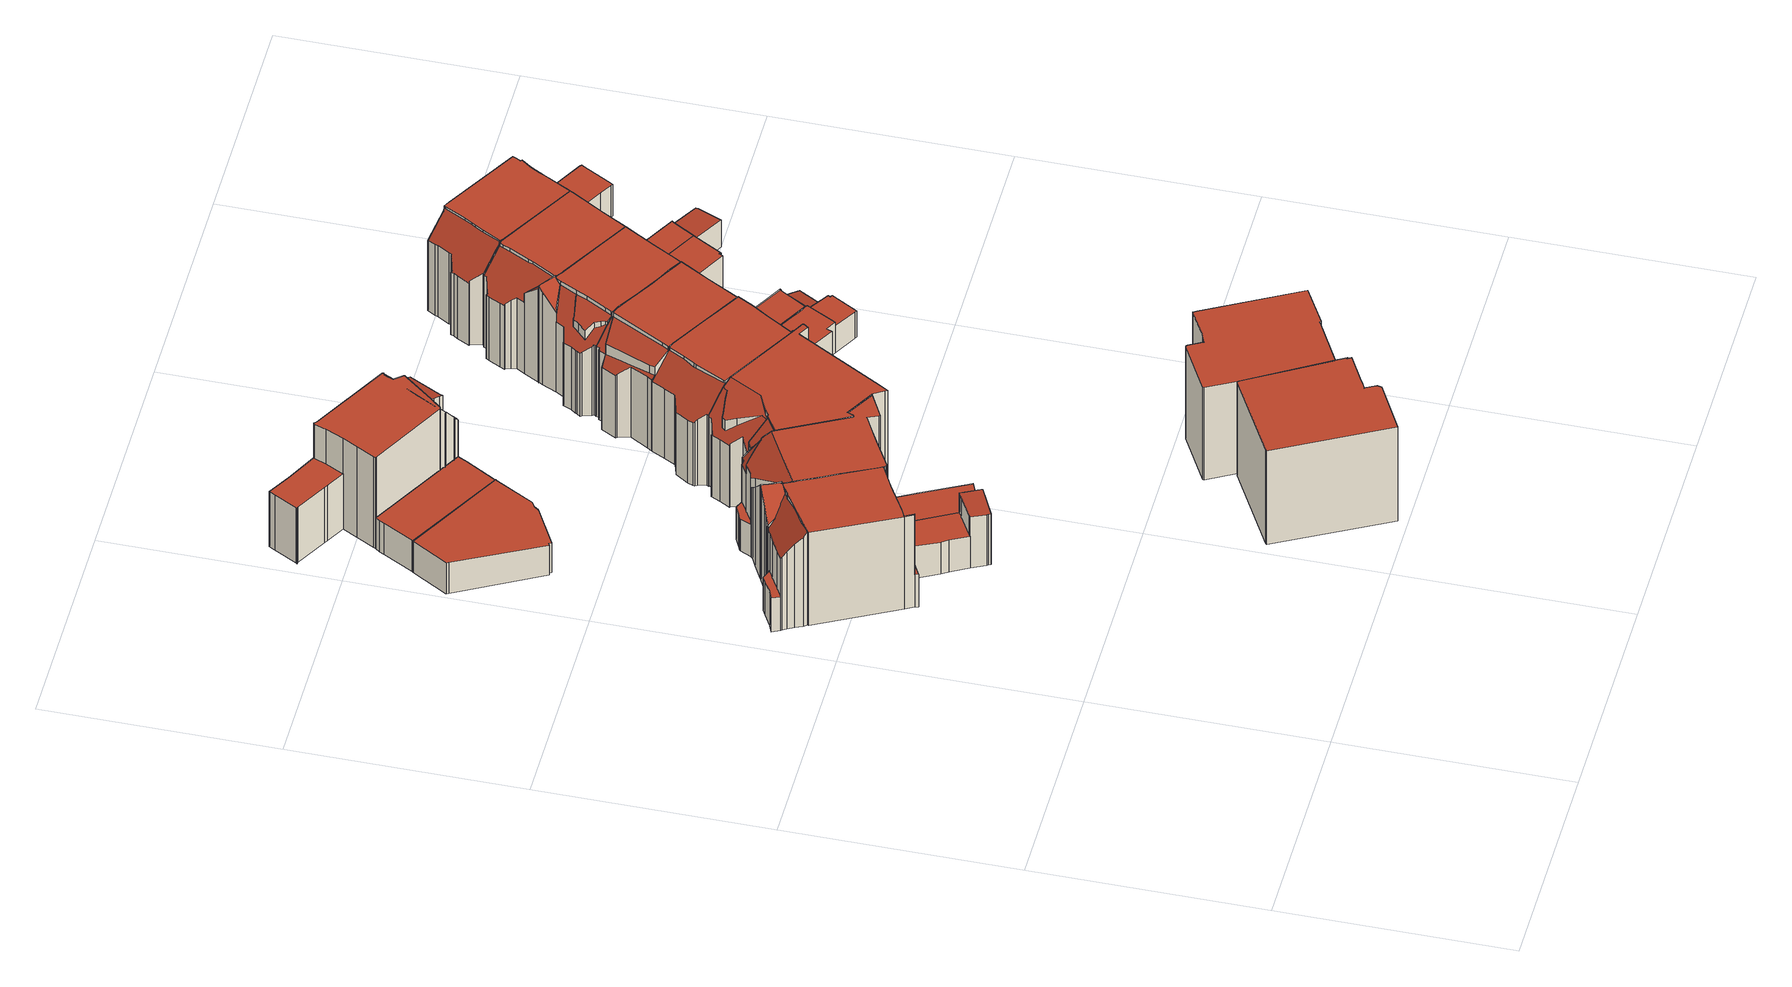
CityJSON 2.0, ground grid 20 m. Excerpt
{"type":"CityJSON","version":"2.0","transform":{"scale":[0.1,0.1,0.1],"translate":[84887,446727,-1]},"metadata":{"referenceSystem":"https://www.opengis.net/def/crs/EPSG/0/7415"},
"CityObjects":{
"building1":{"type":"Building","attributes":{"dak_type":"slanted","data_area":77.4,"data_coverage":0.861,"geconstateerd":false,"gid":18958410,"h_dak_50p":9.56,"h_dak_70p":9.59,"h_dak_max":9.91,"h_dak_min":3.01,"h_maaiveld":-0.294,"kas_warenhuis":false,"lod11_replace":false,"ondergronds_type":"above ground","oorspronkelijkbouwjaar":1921,"pw_actueel":"yes","pw_bron":"ahn3","reconstructie_methode":"tudelft3d-geoflow","reconstruction_skipped":false,"rmse_lod12":3.36,"rmse_lod13":0.885,"rmse_lod22":0.15,"rn":1,"status":"Pand in gebruik","t_run":150.72,"val3dity_codes_lod12":"[]","val3dity_codes_lod13":"[]","val3dity_codes_lod22":"[]"},"children":["building1-1"]},
"building1-1":{"type":"BuildingPart","parents":["building1"],"geometry":[{"type":"Solid","lod":"2.2","boundaries":[[[[0,1,2,3,4,5,6,7,8,9,10,11,12,13,14,15,16,17,18,19,20,21,22,23,24,25,26,27,28,29,30,31,32,33,34,35,36,37,38,39,40,41,42,43,44]],[[45,46,18,17,47]],[[48,49,46,45]],[[50,51,49,48]],[[52,33,32,53]],[[54,35,34,55,56]],[[57,9,8,58]],[[59,60,61,62]],[[55,34,33,52]],[[63,15,14,64]],[[65,66,67]],[[68,69,70,71]],[[72,73,11,10,74]],[[66,65,75,76]],[[77,36,35,54]],[[76,75,78,79]],[[80,81,82,83]],[[84,3,2,85,86]],[[87,88,89]],[[73,72,67]],[[90,19,18,46]],[[91,16,15,63]],[[92,37,36,77]],[[71,70,92]],[[93,94,95,96]],[[53,32,31,97]],[[56,55,94,93]],[[98,23,22,99]],[[99,22,21,100]],[[58,8,7,101]],[[102,12,11,73]],[[103,13,12,102]],[[104,28,27,105]],[[106,107,105,108]],[[85,2,1,109]],[[110,0,44,111]],[[112,113,114,115]],[[83,82,116,117]],[[118,30,29,119]],[[97,31,30,118]],[[120,41,40,121]],[[96,95,60,59]],[[122,123,42,41,120]],[[124,125,123,122]],[[126,43,42,123]],[[111,44,43,126]],[[115,114,125,124]],[[87,5,4,127]],[[127,4,3,84,128]],[[86,85,113,112]],[[129,6,5,87]],[[74,10,9,57]],[[130,131,132,133]],[[119,29,28,104]],[[100,21,20,134,135]],[[134,20,19,90]],[[135,134,131,130]],[[133,132,107,106]],[[136,24,23,98]],[[101,7,6,129]],[[79,78,81,80]],[[47,17,16,91]],[[109,1,0,110]],[[128,84,88,87]],[[64,14,13,103]],[[137,39,38,138]],[[121,40,39,137]],[[138,38,37,92]],[[117,116,69,68]],[[108,105,27,26,139]],[[139,26,25,140]],[[140,25,24,136]],[[62,61,51,50]],[[63,64,103,102,73,67,66,76,79,80,83,117,68,71,92,77,54,56,93,96,59,62,50,48,45,47,91]],[[109,110,111,126,123,125,114,113,85]],[[116,82,81,78,75,141,142,89,88,84,86,112,115,124,122,120,121,137,138,92,70,69]],[[140,136,98,99,100,135,130,133,106,108,139]],[[65,67,72,74,57,58,101,129,87,127,128,87,89,142,141,75]],[[118,119,104,105,107,132,131,134,90,46,49,51,61,60,95,94,55,52,53,97]]]],"semantics":{"surfaces":[{"type":"GroundSurface"},{"type":"WallSurface","on_footprint_edge":true},{"type":"WallSurface","on_footprint_edge":false},{"type":"RoofSurface"}],"values":[[0,1,2,2,1,1,1,2,1,1,2,2,1,2,1,2,2,1,2,2,1,1,1,2,2,1,2,1,1,1,1,1,1,2,1,1,2,2,1,1,1,2,1,2,1,1,2,1,1,2,1,1,2,1,1,1,2,2,1,1,2,1,1,2,1,1,1,1,2,1,1,1,2,3,3,3,3,3,3]]}}]},
"building2":{"type":"Building","attributes":{"dak_type":"multiple horizontal","data_area":56.19,"data_coverage":0.935,"geconstateerd":false,"gid":17145387,"h_dak_50p":2.9,"h_dak_70p":2.93,"h_dak_max":3.15,"h_dak_min":2.74,"h_maaiveld":-0.301,"kas_warenhuis":false,"lod11_replace":false,"ondergronds_type":"above ground","oorspronkelijkbouwjaar":2008,"pw_actueel":"yes","pw_bron":"ahn3","reconstructie_methode":"tudelft3d-geoflow","reconstruction_skipped":false,"rmse_lod12":0.0686,"rmse_lod13":0.0707,"rmse_lod22":0.0582,"rn":1,"status":"Pand in gebruik","t_run":75.15,"val3dity_codes_lod12":"[]","val3dity_codes_lod13":"[]","val3dity_codes_lod22":"[]"},"children":["building2-1"]},
"building2-1":{"type":"BuildingPart","parents":["building2"],"geometry":[{"type":"Solid","lod":"2.2","boundaries":[[[[143,144,145,146,147,148,149,150,151,152,153,154]],[[155,149,148,156]],[[156,148,147,157]],[[158,154,153,159]],[[160,145,144,161]],[[161,144,143,162]],[[163,152,151,164]],[[162,143,154,158]],[[164,151,150,165]],[[165,150,149,155]],[[159,153,152,163]],[[166,146,145,160]],[[157,147,146,166]],[[166,160,161,162,158,159,163,164,165,155,156,157]]]],"semantics":{"surfaces":[{"type":"GroundSurface"},{"type":"WallSurface","on_footprint_edge":true},{"type":"RoofSurface"}],"values":[[0,1,1,1,1,1,1,1,1,1,1,1,1,2]]}}]},
"building3":{"type":"Building","attributes":{"dak_type":"slanted","data_area":81.19,"data_coverage":0.872,"geconstateerd":false,"gid":18958411,"h_dak_50p":9.51,"h_dak_70p":9.56,"h_dak_max":9.83,"h_dak_min":2.84,"h_maaiveld":-0.256,"kas_warenhuis":false,"lod11_replace":false,"ondergronds_type":"above ground","oorspronkelijkbouwjaar":1921,"pw_actueel":"yes","pw_bron":"ahn3","reconstructie_methode":"tudelft3d-geoflow","reconstruction_skipped":false,"rmse_lod12":3.67,"rmse_lod13":0.505,"rmse_lod22":0.133,"rn":1,"status":"Pand in gebruik","t_run":146.83,"val3dity_codes_lod12":"[]","val3dity_codes_lod13":"[]","val3dity_codes_lod22":"[]"},"children":["building3-1"]},
"building3-1":{"type":"BuildingPart","parents":["building3"],"geometry":[{"type":"Solid","lod":"2.2","boundaries":[[[[167,168,169,170,171,172,173,174,175,176,177,178,179,180,181,182,183,184,185,186,187,188,189,190,191,192,193,194,195,196,22,197,198,199,19,200,201,202,12,203,204,205,8,206,207,208]],[[209,184,183,210]],[[211,185,184,209]],[[212,213,214,215]],[[216,217,218,219]],[[220,177,176,221]],[[222,223,224,225]],[[226,192,191,227]],[[228,229,230]],[[231,188,187,218]],[[232,175,174,233,234]],[[233,174,173,235]],[[236,237,238,239]],[[240,241,242,243]],[[244,206,8,245]],[[245,8,205,246]],[[247,201,200,248]],[[249,204,203,250]],[[219,218,187,186,251]],[[251,186,185,211]],[[252,249,229,228]],[[246,205,204,249,252]],[[241,199,198,253]],[[254,19,199,241,240]],[[243,242,255,256]],[[257,189,188,231]],[[253,198,197,258]],[[259,194,193,260]],[[261,195,194,259]],[[227,191,190,262]],[[263,202,201,247]],[[264,265,266,267]],[[225,224,230]],[[248,200,19,254]],[[250,203,12,268]],[[262,190,189,257]],[[269,170,169,270]],[[271,172,171,272]],[[272,171,170,269]],[[234,233,273,274]],[[215,214,275,276]],[[277,182,181,278]],[[213,180,179,279]],[[278,181,180,213,212]],[[280,178,177,220]],[[281,207,206,244]],[[282,167,208,283]],[[284,168,167,282]],[[256,255,237,236]],[[285,286,270,223,222]],[[258,197,22,287]],[[287,22,196,288]],[[288,196,195,261]],[[223,270,169,168,284]],[[267,266,289,290]],[[290,289,291,286,285]],[[279,179,178,280]],[[221,176,175,232]],[[276,275,265,264]],[[260,193,192,226]],[[239,238,217,216]],[[235,173,172,271]],[[268,12,202,263]],[[283,208,207,281]],[[274,273,291,289]],[[210,183,182,277]],[[246,252,228,230,224,223,284,282,283,281,244,245]],[[240,243,256,236,239,216,219,251,211,209,210,292,293,263,247,248,254]],[[265,275,214,213,279,280,220,221,232,234,274,289,266]],[[259,260,226,227,262,257,231,218,217,238,237,255,242,241,253,258,287,288,261]],[[291,273,233,235,271,272,269,270,286]],[[276,264,267,290,285,222,225,230,229,249,250,268,263,293,292,210,277,278,212,215]]]],"semantics":{"surfaces":[{"type":"GroundSurface"},{"type":"WallSurface","on_footprint_edge":true},{"type":"WallSurface","on_footprint_edge":false},{"type":"RoofSurface"}],"values":[[0,1,1,2,2,1,2,1,2,1,1,1,2,2,1,1,1,1,1,1,2,1,1,1,2,1,1,1,1,1,1,2,2,1,1,1,1,1,1,2,2,1,1,1,1,1,1,1,2,2,1,1,1,1,2,2,1,1,2,1,2,1,1,1,2,1,3,3,3,3,3,3]]}}]},
"building4":{"type":"Building","attributes":{"dak_type":"horizontal","data_area":84.84,"data_coverage":0.972,"geconstateerd":false,"gid":18958742,"h_dak_50p":9.96,"h_dak_70p":9.98,"h_dak_max":10.19,"h_dak_min":9.77,"h_maaiveld":-0.113,"kas_warenhuis":false,"lod11_replace":false,"ondergronds_type":"above ground","oorspronkelijkbouwjaar":1921,"pw_actueel":"yes","pw_bron":"ahn3","reconstructie_methode":"tudelft3d-geoflow","reconstruction_skipped":false,"rmse_lod12":0.0472,"rmse_lod13":0.0499,"rmse_lod22":0.0369,"rn":1,"status":"Pand in gebruik","t_run":108.91,"val3dity_codes_lod12":"[]","val3dity_codes_lod13":"[]","val3dity_codes_lod22":"[]"},"children":["building4-1"]},
"building4-1":{"type":"BuildingPart","parents":["building4"],"geometry":[{"type":"Solid","lod":"2.2","boundaries":[[[[294,295,296,297,298,299,300,301,302,303,304,305,306,307,308,309]],[[310,301,300,311]],[[312,306,305,313]],[[314,307,306,312]],[[315,299,298,316]],[[316,298,297,317]],[[317,297,296,318]],[[311,300,299,315]],[[319,302,301,310]],[[320,303,302,319]],[[321,304,303,320]],[[313,305,304,321]],[[322,294,309,323]],[[318,296,295,324]],[[324,295,294,322]],[[325,308,307,314]],[[323,309,308,325]],[[312,313,321,320,319,310,311,315,316,317,318,324,322,323,325,314]]]],"semantics":{"surfaces":[{"type":"GroundSurface"},{"type":"WallSurface","on_footprint_edge":true},{"type":"RoofSurface"}],"values":[[0,1,1,1,1,1,1,1,1,1,1,1,1,1,1,1,1,2]]}}]},
"building5":{"type":"Building","attributes":{"dak_type":"horizontal","data_area":28.59,"data_coverage":0.738,"geconstateerd":false,"gid":17145386,"h_dak_50p":2.9,"h_dak_70p":2.94,"h_dak_max":3.16,"h_dak_min":2.73,"h_maaiveld":-0.317,"kas_warenhuis":false,"lod11_replace":false,"ondergronds_type":"above ground","oorspronkelijkbouwjaar":2008,"pw_actueel":"yes","pw_bron":"ahn3","reconstructie_methode":"tudelft3d-geoflow","reconstruction_skipped":false,"rmse_lod12":0.0597,"rmse_lod13":0.0629,"rmse_lod22":0.0294,"rn":1,"status":"Pand in gebruik","t_run":47.64,"val3dity_codes_lod12":"[]","val3dity_codes_lod13":"[]","val3dity_codes_lod22":"[]"},"children":["building5-1"]},
"building5-1":{"type":"BuildingPart","parents":["building5"],"geometry":[{"type":"Solid","lod":"2.2","boundaries":[[[[326,327,328,329,330,331,151,332,149,333]],[[334,330,329,335]],[[155,149,332,336]],[[335,329,328,337]],[[338,333,149,155]],[[339,326,333,338]],[[164,151,331,340]],[[340,331,330,334]],[[336,332,151,164]],[[341,327,326,339]],[[337,328,327,341]],[[337,341,339,338,155,336,164,340,334,335]]]],"semantics":{"surfaces":[{"type":"GroundSurface"},{"type":"WallSurface","on_footprint_edge":true},{"type":"RoofSurface"}],"values":[[0,1,1,1,1,1,1,1,1,1,1,2]]}}]},
"building6":{"type":"Building","attributes":{"dak_type":"slanted","data_area":69.87,"data_coverage":0.896,"geconstateerd":false,"gid":17145252,"h_dak_50p":9.35,"h_dak_70p":9.38,"h_dak_max":9.59,"h_dak_min":3.12,"h_maaiveld":-0.302,"kas_warenhuis":false,"lod11_replace":false,"ondergronds_type":"above ground","oorspronkelijkbouwjaar":1921,"pw_actueel":"yes","pw_bron":"ahn3","reconstructie_methode":"tudelft3d-geoflow","reconstruction_skipped":false,"rmse_lod12":1.92,"rmse_lod13":0.669,"rmse_lod22":0.133,"rn":1,"status":"Pand in gebruik","t_run":118.19,"val3dity_codes_lod12":"[]","val3dity_codes_lod13":"[]","val3dity_codes_lod22":"[]"},"children":["building6-1"]},
"building6-1":{"type":"BuildingPart","parents":["building6"],"geometry":[{"type":"Solid","lod":"2.2","boundaries":[[[[342,343,328,344,345,346,347,348,349,350,351,352,353,354,355,356,357,358,359,360,361,362,363,364,365,366,367,368,369,329,370,371,372,373,374]],[[375,376,377,378]],[[379,361,360,380]],[[381,369,368,382]],[[383,329,369,381]],[[384,350,349,385]],[[386,366,365,387]],[[388,354,353,389]],[[390,362,361,379]],[[382,368,367,391,392]],[[393,356,355,394,395]],[[396,344,328,397]],[[398,345,344,396]],[[389,353,352,399]],[[400,364,363,401]],[[378,377,401,402]],[[402,401,363,362,390]],[[403,370,329,383]],[[404,346,345,398]],[[380,360,359,405]],[[406,346,404]],[[407,357,356,393]],[[408,409,410,411]],[[411,410,412,413]],[[413,412,358,357,407]],[[405,359,358,412]],[[414,415,416,417]],[[415,374,373,418]],[[419,371,370,403]],[[397,328,343,420]],[[421,351,350,384]],[[399,352,351,421]],[[422,372,371,419]],[[418,373,372,422]],[[417,416,423,424]],[[425,426,427,428]],[[429,430,431,432]],[[433,434,435,436]],[[434,437,430,429]],[[438,439,440,409,408]],[[436,435,439,438]],[[428,427,440,439]],[[441,347,346,406]],[[442,443,406,404]],[[444,445,443,442]],[[385,349,348,446]],[[446,348,347,441]],[[387,365,364,400]],[[447,342,374,415,414]],[[420,343,342,447]],[[432,431,448,449]],[[449,448,426,425]],[[392,391,376,375]],[[391,367,366,386]],[[395,394,445,444]],[[394,355,354,388]],[[424,423,437,434,433]],[[397,420,447,414,417,424,433,436,438,408,411,413,407,393,395,444,442,404,398,396]],[[449,425,428,439,435,434,429,432]],[[392,375,378,402,390,379,380,405,412,410,409,440,427,426,448,431,430,437,423,416,415,418,422,419,403,383,381,382]],[[391,386,387,400,401,377,376]],[[394,388,389,399,421,384,385,446,441,406,443,445]]]],"semantics":{"surfaces":[{"type":"GroundSurface"},{"type":"WallSurface","on_footprint_edge":false},{"type":"WallSurface","on_footprint_edge":true},{"type":"RoofSurface"}],"values":[[0,1,2,2,2,2,2,2,2,2,2,2,2,2,2,1,2,2,2,2,2,2,1,1,2,2,1,2,2,2,2,2,2,2,1,1,1,1,1,1,1,1,2,1,1,2,2,2,2,2,1,1,1,2,1,2,1,3,3,3,3,3]]}}]},
"building7":{"type":"Building","attributes":{"dak_type":"slanted","data_area":82.03,"data_coverage":0.891,"geconstateerd":false,"gid":18958412,"h_dak_50p":9.59,"h_dak_70p":9.6,"h_dak_max":9.78,"h_dak_min":6.23,"h_maaiveld":-0.251,"kas_warenhuis":false,"lod11_replace":false,"ondergronds_type":"above ground","oorspronkelijkbouwjaar":1916,"pw_actueel":"yes","pw_bron":"ahn3","reconstructie_methode":"tudelft3d-geoflow","reconstruction_skipped":false,"rmse_lod12":0.577,"rmse_lod13":1.54,"rmse_lod22":0.0698,"rn":1,"status":"Pand in gebruik","t_run":108.77,"val3dity_codes_lod12":"[]","val3dity_codes_lod13":"[]","val3dity_codes_lod22":"[]"},"children":["building7-1"]},
"building7-1":{"type":"BuildingPart","parents":["building7"],"geometry":[{"type":"Solid","lod":"2.2","boundaries":[[[[450,451,452,453,454,455,456,457,458,459,460,461,462,463,464,465,466,467,468,469,470,471,472,473,474,475,476,477,478,479,480]],[[481,454,453,482]],[[483,478,477,484]],[[485,474,473,486]],[[487,476,475,488]],[[489,490,491,492]],[[486,473,472,493]],[[494,465,464,495]],[[492,491,496,497]],[[497,496,498,499]],[[500,461,460,501]],[[502,457,456,503]],[[504,458,457,502]],[[505,459,458,504]],[[501,460,459,505]],[[506,468,467,507]],[[508,509,510,511]],[[512,513,455,454,481]],[[490,489,514]],[[515,516,517,518]],[[493,472,471,519]],[[519,471,470,520]],[[520,470,469,521]],[[518,517,509,508]],[[522,523,524]],[[482,453,452,525]],[[523,522,515,518]],[[526,466,465,494]],[[507,467,466,526]],[[488,475,474,485]],[[511,510,525,527]],[[527,525,452,451,528]],[[503,456,455,513]],[[517,516,513,512]],[[529,450,480,530]],[[528,451,450,529]],[[495,464,463,531]],[[531,463,462,532]],[[532,462,461,500]],[[499,498,533,534]],[[534,533,535]],[[521,469,468,506]],[[484,477,476,487]],[[536,479,478,483]],[[530,480,479,536]],[[481,482,525,510,509,517,512]],[[499,534,535,537,515,522,524,538,506,507,526,539,514,489,492,497]],[[494,495,531,532,500,501,505,504,502,503,513,516,515,537,535,533,498,496,491,490,514,539,526]],[[530,536,483,484,487,488,485,486,493,519,520,521,506,538,524,523,518,508,511,527,528,529]]]],"semantics":{"surfaces":[{"type":"GroundSurface"},{"type":"WallSurface","on_footprint_edge":true},{"type":"WallSurface","on_footprint_edge":false},{"type":"RoofSurface"}],"values":[[0,1,1,1,1,2,1,1,2,2,1,1,1,1,1,1,2,1,2,2,1,1,1,2,2,1,2,1,1,1,2,1,1,2,1,1,1,1,1,2,2,1,1,1,1,3,3,3,3]]}}]},
"building8":{"type":"Building","attributes":{"dak_type":"horizontal","data_area":83.91,"data_coverage":0.957,"geconstateerd":false,"gid":18958743,"h_dak_50p":9.93,"h_dak_70p":9.94,"h_dak_max":10.13,"h_dak_min":9.83,"h_maaiveld":-0.022,"kas_warenhuis":false,"lod11_replace":false,"ondergronds_type":"above ground","oorspronkelijkbouwjaar":1921,"pw_actueel":"yes","pw_bron":"ahn3","reconstructie_methode":"tudelft3d-geoflow","reconstruction_skipped":false,"rmse_lod12":0.0391,"rmse_lod13":0.0397,"rmse_lod22":0.0361,"rn":1,"status":"Pand in gebruik","t_run":99.94,"val3dity_codes_lod12":"[]","val3dity_codes_lod13":"[]","val3dity_codes_lod22":"[]"},"children":["building8-1"]},
"building8-1":{"type":"BuildingPart","parents":["building8"],"geometry":[{"type":"Solid","lod":"2.2","boundaries":[[[[540,541,542,543,544,545,546,547,548,549,550,551,552,553,554,555,556,557]],[[558,542,541,320]],[[320,541,540,559]],[[559,540,557,560]],[[561,544,543,310]],[[562,546,545,563]],[[563,545,544,561]],[[310,543,542,558]],[[564,555,554,565]],[[566,553,552,567]],[[560,557,556,568]],[[568,556,555,564]],[[569,550,549,570]],[[570,549,548,571]],[[571,548,547,572]],[[573,551,550,569]],[[567,552,551,573]],[[565,554,553,566]],[[572,547,546,562]],[[563,561,310,558,320,559,560,568,564,565,566,567,573,569,570,571,572,562]]]],"semantics":{"surfaces":[{"type":"GroundSurface"},{"type":"WallSurface","on_footprint_edge":true},{"type":"RoofSurface"}],"values":[[0,1,1,1,1,1,1,1,1,1,1,1,1,1,1,1,1,1,1,2]]}}]},
"building9":{"type":"Building","attributes":{"dak_type":"slanted","data_area":84.41,"data_coverage":0.852,"geconstateerd":false,"gid":18958497,"h_dak_50p":9.52,"h_dak_70p":9.55,"h_dak_max":10.44,"h_dak_min":1.89,"h_maaiveld":-0.344,"kas_warenhuis":false,"lod11_replace":false,"ondergronds_type":"above ground","oorspronkelijkbouwjaar":1921,"pw_actueel":"yes","pw_bron":"ahn3","reconstructie_methode":"tudelft3d-geoflow","reconstruction_skipped":false,"rmse_lod12":3.81,"rmse_lod13":0.992,"rmse_lod22":0.172,"rn":1,"status":"Pand in gebruik","t_run":209.67,"val3dity_codes_lod12":"[]","val3dity_codes_lod13":"[]","val3dity_codes_lod22":"[]"},"children":["building9-1"]},
"building9-1":{"type":"BuildingPart","parents":["building9"],"geometry":[{"type":"Solid","lod":"2.2","boundaries":[[[[574,575,576,577,578,579,580,581,582,583,584,585,586,587,588,589,590,591,592,593,594,595,596,597,598,599,600,601,602,603,604,605,606,607,608,609,610,611,612,613,614,615]],[[616,601,600,617]],[[618,619,620,621]],[[622,623,593,592,506]],[[624,625,626,627]],[[628,585,584,629,630]],[[631,576,575,632]],[[633,634,635,636]],[[636,635,619,618]],[[632,575,574,637]],[[638,602,601,616]],[[639,603,640]],[[630,629,641,642]],[[643,612,611,644]],[[629,584,583,645]],[[646,647,648,649]],[[650,610,609,651]],[[651,609,608,652]],[[653,594,593,623]],[[654,655,623,622]],[[649,648,656,657]],[[657,656,655,654]],[[658,659,647,646]],[[660,650,659,658]],[[644,611,610,650,660]],[[617,600,599,661]],[[640,603,602,638]],[[661,599,598,662]],[[663,605,604,664]],[[665,597,596,666]],[[662,598,597,665]],[[506,592,591,667]],[[526,595,594,653]],[[666,596,595,526]],[[664,604,603,639]],[[668,606,605,663]],[[669,607,606,668]],[[652,608,607,669]],[[670,577,576,631]],[[671,579,578,672]],[[673,580,579,671]],[[674,672,578,577,670]],[[621,620,627,675]],[[645,583,582,676]],[[676,582,581,677]],[[677,581,580,673]],[[642,641,672,674]],[[637,574,615,678,679]],[[634,590,589,680]],[[667,591,590,634,633]],[[680,589,588,681]],[[681,588,587,682]],[[675,627,626,683,684]],[[679,678,625,624]],[[684,683,614,613,685]],[[685,613,612,643]],[[682,587,586,686]],[[678,615,614,683]],[[686,586,585,628]],[[648,647,659,650,651,652,669,668,663,664,639,640,638,616,617,661,662,665,666,526,653,623,655,656]],[[677,673,671,672,641,629,645,676]],[[679,624,627,620,619,635,634,680,681,682,686,628,630,642,674,670,631,632,637]],[[685,643,644,660,658,646,649,657,654,622,506,667,633,636,618,621,675,684]],[[678,683,626,625]]]],"semantics":{"surfaces":[{"type":"GroundSurface"},{"type":"WallSurface","on_footprint_edge":true},{"type":"WallSurface","on_footprint_edge":false},{"type":"RoofSurface"}],"values":[[0,1,2,1,2,1,1,2,2,1,1,1,2,1,1,2,1,1,1,2,2,2,2,2,1,1,1,1,1,1,1,1,1,1,1,1,1,1,1,1,1,1,2,1,1,1,2,1,1,1,1,1,2,2,1,1,1,1,1,3,3,3,3,3]]}}]},
"building10":{"type":"Building","attributes":{"dak_type":"slanted","data_area":83.65,"data_coverage":0.9,"geconstateerd":false,"gid":17147217,"h_dak_50p":9.51,"h_dak_70p":9.55,"h_dak_max":9.75,"h_dak_min":1.43,"h_maaiveld":-0.348,"kas_warenhuis":false,"lod11_replace":false,"ondergronds_type":"above ground","oorspronkelijkbouwjaar":1921,"pw_actueel":"yes","pw_bron":"ahn3","reconstructie_methode":"tudelft3d-geoflow","reconstruction_skipped":false,"rmse_lod12":3.99,"rmse_lod13":0.836,"rmse_lod22":0.3,"rn":1,"status":"Pand in gebruik","t_run":176.33,"val3dity_codes_lod12":"[]","val3dity_codes_lod13":"[]","val3dity_codes_lod22":"[]"},"children":["building10-1"]},
"building10-1":{"type":"BuildingPart","parents":["building10"],"geometry":[{"type":"Solid","lod":"2.2","boundaries":[[[[687,688,689,690,691,692,693,694,695,696,697,698,699,700,701,702,703,704,705,706,707,708,709,710,577,711,611,610,712,608,713,714,715]],[[716,715,714,717]],[[718,687,715,716]],[[719,688,687,718]],[[720,713,608,721]],[[722,710,709,723]],[[723,709,708,724]],[[725,726,699,698,727]],[[727,698,697,728]],[[717,714,713,720]],[[729,702,701,730]],[[731,732,733,734]],[[735,736,737,738]],[[739,691,690,740]],[[740,690,689,741]],[[644,611,711,742,743]],[[721,608,712,744]],[[745,746,650,660]],[[747,744,712,610,650]],[[741,689,688,719]],[[748,692,691,739]],[[743,742,732,731]],[[749,750,744,747]],[[728,697,696,751]],[[741,752,753]],[[754,577,710,722]],[[670,754,736,735]],[[738,737,755,756]],[[757,706,705,755]],[[756,755,705,704,758]],[[758,704,703,759]],[[734,733,760,761]],[[759,703,702,729]],[[730,701,700,762]],[[761,760,726,725]],[[762,700,699,726]],[[724,708,707,763]],[[763,707,706,757]],[[764,693,692,748]],[[660,650,610,611,644]],[[765,766,746,745]],[[742,711,577,754,670]],[[767,768,753,769]],[[770,695,694,768,767]],[[768,694,693,764]],[[751,696,695,770]],[[769,753,766,765]],[[752,741,750,749]],[[744,750,741,719,718,716,717,720,721]],[[723,724,763,757,755,737,736,754,722]],[[742,670,735,738,756,758,759,729,730,762,726,760,733,732]],[[752,749,747,650,746,766,753]],[[727,728,751,770,767,769,765,745,660,644,743,731,734,761,725]],[[768,764,748,739,740,741,753]]]],"semantics":{"surfaces":[{"type":"GroundSurface"},{"type":"WallSurface","on_footprint_edge":true},{"type":"WallSurface","on_footprint_edge":false},{"type":"RoofSurface"}],"values":[[0,1,1,1,1,1,1,1,1,1,1,2,2,1,1,1,1,2,1,1,1,2,2,1,2,1,2,2,1,1,1,2,1,1,2,1,1,1,1,1,2,1,2,1,1,1,2,2,3,3,3,3,3,3]]}}]},
"building11":{"type":"Building","attributes":{"dak_type":"slanted","data_area":80.15,"data_coverage":0.882,"geconstateerd":false,"gid":18958498,"h_dak_50p":9.49,"h_dak_70p":9.52,"h_dak_max":9.88,"h_dak_min":1.89,"h_maaiveld":-0.314,"kas_warenhuis":false,"lod11_replace":false,"ondergronds_type":"above ground","oorspronkelijkbouwjaar":1921,"pw_actueel":"yes","pw_bron":"ahn3","reconstructie_methode":"tudelft3d-geoflow","reconstruction_skipped":false,"rmse_lod12":3.6,"rmse_lod13":0.522,"rmse_lod22":0.186,"rn":1,"status":"Pand in gebruik","t_run":200.48,"val3dity_codes_lod12":"[]","val3dity_codes_lod13":"[]","val3dity_codes_lod22":"[]"},"children":["building11-1"]},
"building11-1":{"type":"BuildingPart","parents":["building11"],"geometry":[{"type":"Solid","lod":"2.2","boundaries":[[[[771,772,692,773,774,775,776,777,778,779,780,781,782,783,784,785,786,787,788,789,790,791,792,793,794,795,796,797,798,799,701,700,800,801,802]],[[803,801,800,804,805]],[[806,793,792,807]],[[808,786,785,809]],[[804,800,700,762]],[[810,782,781,811]],[[812,778,777,813]],[[814,795,794,815]],[[816,774,773,817]],[[811,781,780,818]],[[819,783,782,810]],[[818,780,779,820]],[[813,777,776,821]],[[817,773,692,748]],[[822,791,790,823]],[[824,825,826,827]],[[828,829,830,831]],[[832,798,797,833]],[[834,796,795,814]],[[815,794,793,806]],[[833,797,796,834]],[[835,836,837]],[[838,837,839,840]],[[841,842,829,828]],[[843,844,845,846]],[[823,790,789,847]],[[831,830,807,848]],[[848,807,792,791,822]],[[849,850,851]],[[852,853,849]],[[850,849,837,838]],[[854,855,851]],[[847,789,788,854]],[[856,787,786,808]],[[836,835,857,858]],[[859,784,783,819]],[[809,785,784,859,860]],[[860,859,853,852]],[[855,854,788,787,856]],[[748,692,772,861]],[[862,863,861,864]],[[805,804,842,841]],[[865,866,844,843]],[[762,700,701,730]],[[867,799,798,832]],[[730,701,799,867]],[[821,776,775,868]],[[868,775,774,816]],[[869,870,871,872]],[[858,857,870,869]],[[820,779,778,812]],[[872,871,873,874]],[[875,802,801,803]],[[846,845,771,802,875]],[[874,873,825,824]],[[840,839,866,865]],[[864,861,772,771,845]],[[827,826,863,862]],[[855,856,808,809,860,852,849,851]],[[875,803,805,841,828,831,848,822,823,847,854,851,850,838,840,865,843,846]],[[867,832,833,834,814,815,806,807,830,829,842,804,762,730]],[[866,839,837,836,858,869,872,874,824,827,862,864,845,844]],[[825,873,871,870,857,835,837,849,853,859,819,810,811,818,820,812,813,821,868,816,817,748,861,863,826]]]],"semantics":{"surfaces":[{"type":"GroundSurface"},{"type":"WallSurface","on_footprint_edge":true},{"type":"WallSurface","on_footprint_edge":false},{"type":"RoofSurface"}],"values":[[0,1,1,1,1,1,1,1,1,1,1,1,1,1,1,2,2,1,1,1,1,2,2,2,2,1,2,1,2,2,2,2,1,1,2,1,1,2,1,1,2,2,2,1,1,1,1,1,2,2,1,2,1,1,2,2,1,2,3,3,3,3,3]]}}]},
"building12":{"type":"Building","attributes":{"dak_type":"slanted","data_area":82.39,"data_coverage":0.892,"geconstateerd":false,"gid":18958500,"h_dak_50p":9.51,"h_dak_70p":9.56,"h_dak_max":9.8,"h_dak_min":0.446,"h_maaiveld":-0.416,"kas_warenhuis":false,"lod11_replace":false,"ondergronds_type":"above ground","oorspronkelijkbouwjaar":1921,"pw_actueel":"yes","pw_bron":"ahn3","reconstructie_methode":"tudelft3d-geoflow","reconstruction_skipped":false,"rmse_lod12":3.89,"rmse_lod13":0.545,"rmse_lod22":0.258,"rn":1,"status":"Pand in gebruik","t_run":214.67,"val3dity_codes_lod12":"[]","val3dity_codes_lod13":"[]","val3dity_codes_lod22":"[]"},"children":["building12-1"]},
"building12-1":{"type":"BuildingPart","parents":["building12"],"geometry":[{"type":"Solid","lod":"2.2","boundaries":[[[[876,877,878,879,880,881,882,883,884,885,886,887,888,889,890,891,892,893,894,895,896,897,898,899,900,901,902,903,904,905,906,907,908,909]],[[910,885,884,911]],[[912,880,879,913]],[[914,898,897,915]],[[916,882,881,917]],[[917,881,880,912,918]],[[919,888,887,920]],[[921,879,878,847]],[[922,923,913,921]],[[913,879,921]],[[924,890,889,925]],[[926,891,890,924]],[[927,928,929,930]],[[931,932,928,927]],[[911,884,883,933]],[[933,883,882,916]],[[925,889,888,919]],[[934,935,936,937]],[[938,939,940,941]],[[941,940,905,904,942]],[[942,904,903,943]],[[944,945,946]],[[918,912,946]],[[848,947,935,934]],[[948,899,898,914,949]],[[943,903,902,950]],[[951,877,876,947,848]],[[950,902,901,952]],[[952,901,900,953]],[[954,953,900,899,948]],[[937,936,953,954]],[[955,907,906,956]],[[920,887,886,957]],[[958,959,957,960]],[[960,957,886,885,910]],[[945,944,959,958]],[[930,929,923,922]],[[847,878,877,951]],[[961,908,907,955]],[[962,892,891,926]],[[949,914,963,964]],[[915,897,896,965]],[[965,896,895,966]],[[967,894,893,968]],[[968,893,892,962]],[[966,895,894,967]],[[969,970,932,931]],[[964,963,970,969]],[[971,909,908,961]],[[972,971,939,938]],[[956,906,905,940]],[[947,876,909,971,972]],[[946,945,958,960,910,911,933,916,917,918]],[[936,935,947,972,938,941,942,943,950,952,953]],[[932,970,963,914,915,965,966,967,968,962,926,924,925,919,920,957,959,944,946,912,913,923,929,928]],[[969,931,927,930,922,921,847,951,848,934,937,954,948,949,964]],[[971,961,955,956,940,939]]]],"semantics":{"surfaces":[{"type":"GroundSurface"},{"type":"WallSurface","on_footprint_edge":true},{"type":"WallSurface","on_footprint_edge":false},{"type":"RoofSurface"}],"values":[[0,1,1,1,1,1,1,1,2,1,1,1,2,2,1,1,1,2,2,1,1,2,2,2,1,1,1,1,1,1,2,1,1,2,1,2,2,1,1,1,2,1,1,1,1,1,2,2,1,2,1,1,3,3,3,3,3]]}}]},
"building13":{"type":"Building","attributes":{"dak_type":"slanted","data_area":80.05,"data_coverage":0.881,"geconstateerd":false,"gid":17145249,"h_dak_50p":9.56,"h_dak_70p":9.61,"h_dak_max":9.85,"h_dak_min":1.82,"h_maaiveld":-0.25,"kas_warenhuis":false,"lod11_replace":false,"ondergronds_type":"above ground","oorspronkelijkbouwjaar":1921,"pw_actueel":"yes","pw_bron":"ahn3","reconstructie_methode":"tudelft3d-geoflow","reconstruction_skipped":false,"rmse_lod12":3.6,"rmse_lod13":0.512,"rmse_lod22":0.182,"rn":1,"status":"Pand in gebruik","t_run":126.46,"val3dity_codes_lod12":"[]","val3dity_codes_lod13":"[]","val3dity_codes_lod22":"[]"},"children":["building13-1"]},
"building13-1":{"type":"BuildingPart","parents":["building13"],"geometry":[{"type":"Solid","lod":"2.2","boundaries":[[[[973,974,975,976,977,978,979,980,981,982,983,984,985,986,987,988,989,990,991,992,993,994,995,996,997,998,999,1000,1001,1002,1003,1004,1005,1006,1007,1008,1009,1010,1011,1012]],[[1013,1004,1003,1014]],[[1015,1005,1004,1013]],[[1014,1003,1002,1016]],[[1017,1018,1019,1020]],[[953,997,996,950]],[[1021,987,986,1022]],[[1023,988,987,1021]],[[1024,985,984,1025]],[[1022,986,985,1024]],[[1026,1027,1000,999,1028]],[[1029,1030,1027,1026]],[[1031,1011,1010,1032]],[[1033,1007,1006,1034]],[[1035,1009,1008,1036]],[[1036,1008,1007,1033]],[[1037,973,1012,1038]],[[1039,990,989,1040]],[[1040,989,988,1023]],[[1041,979,978,1042,1043]],[[1042,978,977,1044]],[[1044,977,976,1045]],[[1016,1002,1001,1046]],[[1047,975,974,1048]],[[1049,981,980,1050]],[[1051,1052,1053,1054]],[[1046,1001,1000,1027]],[[1034,1006,1005,1015]],[[1055,1056,1057,1058]],[[1043,1042,1059,1060]],[[1061,1062,1063,1064]],[[1065,982,981,1049]],[[1058,1057,1052,1051]],[[1066,1067,1068,1069]],[[1060,1059,1056,1055]],[[1070,1050,980,979,1041]],[[1025,984,983,1071]],[[1054,1053,1072,1073]],[[1074,1075,1076,1077]],[[1064,1063,1078,1076]],[[1069,1068,1050,1070]],[[1077,1076,1078,1067,1066]],[[1079,992,991,1080]],[[1080,991,990,1039]],[[1038,1012,1011,1031]],[[1073,1072,1030,1029]],[[1028,999,998,1081]],[[1081,998,997,953,954]],[[1082,993,992,1079]],[[1083,994,993,1082]],[[950,996,995,1084]],[[1032,1010,1009,1035]],[[1048,974,973,1037]],[[1045,976,975,1047]],[[954,953,1085,1086]],[[1086,1085,1018,1017]],[[1084,995,994,1083]],[[1020,1019,1075,1074]],[[1071,983,982,1065,1087]],[[1087,1065,1062,1061]],[[1050,1068,1067,1078,1063,1062,1065,1049]],[[1073,1029,1026,1028,1081,954,1086,1017,1020,1074,1077,1066,1069,1070,1041,1043,1060,1055,1058,1051,1054]],[[1031,1032,1035,1036,1033,1034,1015,1013,1014,1016,1046,1027,1030,1072,1053,1052,1057,1056,1059,1042,1044,1045,1047,1048,1037,1038]],[[1025,1071,1087,1061,1064,1076,1075,1019,1018,1085,953,950,1084,1083,1082,1079,1080,1039,1040,1023,1021,1022,1024]]]],"semantics":{"surfaces":[{"type":"GroundSurface"},{"type":"WallSurface","on_footprint_edge":true},{"type":"WallSurface","on_footprint_edge":false},{"type":"RoofSurface"}],"values":[[0,1,1,1,2,1,1,1,1,1,1,2,1,1,1,1,1,1,1,1,1,1,1,1,1,2,1,1,2,2,2,1,2,2,2,1,1,2,2,2,2,2,1,1,1,2,1,1,1,1,1,1,1,1,2,2,1,2,1,2,3,3,3,3]]}}]}
},
"vertices":[
[39,467,7],[44,470,7],[53,467,7],[56,469,7],[56,470,7],[57,469,7],[62,472,7],[68,475,7],[78,480,7],[81,474,7],[82,472,7],[86,465,7],[89,459,7],[91,455,7],[92,454,7],[98,441,7],[108,423,7],[123,394,7],[124,392,7],[125,391,7],[154,338,7],[156,334,7],[163,322,7],[163,321,7],[137,308,7],[136,310,7],[135,311,7],[129,323,7],[121,338,7],[117,344,7],[105,367,7],[83,356,7],[78,353,7],[76,352,7],[75,355,7],[71,362,7],[35,431,7],[35,432,7],[33,435,7],[30,441,7],[27,447,7],[25,450,7],[24,451,7],[21,458,7],[28,461,7],[124,392,105],[124,392,41],[123,394,105],[122,391,105],[122,391,41],[107,383,106],[107,383,41],[76,352,42],[78,353,42],[71,362,106],[75,355,42],[75,355,106],[81,474,108],[78,480,109],[78,366,106],[78,366,42],[103,381,42],[103,381,106],[98,441,106],[92,454,106],[82,462,102],[82,462,106],[85,464,106],[40,435,107],[40,435,106],[37,433,106],[37,433,107],[86,465,108],[86,465,106],[82,472,108],[80,461,101],[80,461,106],[35,431,107],[76,458,101],[76,458,106],[75,458,106],[75,458,101],[64,450,103],[64,450,106],[56,469,82],[53,467,42],[53,467,82],[57,469,86],[57,469,83],[63,465,89],[125,391,41],[108,423,106],[35,432,107],[76,355,106],[76,355,42],[72,363,42],[72,363,106],[83,356,42],[163,321,61],[163,322,61],[156,334,62],[68,475,98],[89,459,106],[91,455,106],[121,338,41],[129,323,41],[130,324,62],[130,324,41],[129,323,62],[44,470,42],[39,467,42],[28,461,43],[51,466,83],[51,466,42],[45,463,42],[45,463,83],[47,440,105],[47,440,107],[105,367,42],[117,344,41],[25,450,85],[27,447,89],[24,451,84],[24,451,43],[33,456,83],[33,456,43],[21,458,43],[56,470,86],[56,469,85],[62,472,91],[153,337,62],[153,337,41],[149,335,41],[149,335,62],[154,338,41],[154,338,62],[137,308,61],[30,441,96],[33,435,102],[135,311,61],[136,310,61],[73,463,96],[71,463,94],
[82,661,7],[47,642,7],[46,644,7],[44,643,7],[5,715,7],[4,717,7],[22,748,7],[23,748,7],[109,702,7],[108,701,7],[90,668,7],[85,665,7],[22,748,40],[4,717,40],[5,715,40],[85,665,39],[90,668,38],[46,644,39],[47,642,39],[82,661,39],[108,701,38],[109,702,38],[23,748,40],[44,643,39],
[100,492,7],[101,493,7],[102,494,7],[106,503,7],[107,504,7],[111,506,7],[119,510,7],[126,507,7],[129,506,7],[131,508,7],[132,508,7],[134,504,7],[135,502,7],[139,493,7],[140,492,7],[141,490,7],[143,487,7],[175,428,7],[178,434,7],[203,420,7],[181,408,7],[157,395,7],[160,390,7],[168,375,7],[186,341,7],[189,335,7],[187,334,7],[182,332,7],[176,328,7],[165,323,7],[161,324,7],[136,371,7],[126,390,7],[124,393,7],[122,396,7],[90,458,7],[88,461,7],[87,464,7],[84,468,7],[79,480,7],[79,481,7],[92,488,7],[175,428,105],[143,487,106],[178,434,105],[139,493,102],[139,493,101],[138,494,100],[138,494,101],[181,409,105],[181,409,41],[181,408,41],[181,408,105],[132,508,83],[131,508,83],[102,494,91],[102,494,81],[100,490,83],[100,490,93],[189,335,41],[186,341,41],[88,464,105],[88,464,102],[90,465,102],[157,395,41],[129,506,83],[126,507,41],[126,507,81],[119,510,41],[162,410,105],[162,410,41],[177,418,41],[177,418,105],[126,390,105],[126,390,40],[127,390,40],[127,390,105],[79,480,107],[78,480,108],[84,468,106],[122,396,105],[124,393,105],[87,464,102],[88,461,104],[203,420,105],[87,464,106],[136,371,40],[125,391,105],[151,404,41],[151,404,105],[160,390,41],[161,324,40],[182,332,41],[187,334,41],[176,328,40],[168,375,41],[90,458,106],[129,497,97],[129,497,92],[120,500,85],[120,500,93],[89,459,105],[106,503,41],[102,494,41],[111,506,41],[107,504,41],[118,502,41],[118,502,81],[137,494,99],[137,494,101],[141,490,104],[140,492,103],[135,502,90],[134,504,88],[79,481,107],[100,492,83],[92,488,91],[101,493,82],[106,495,92],[106,495,41],[163,322,40],[165,323,40],[116,501,81],[116,501,91],[116,501,41],[141,486,106],[91,458,106],
[297,43,9],[301,35,9],[300,31,9],[258,8,9],[208,102,9],[209,103,9],[280,143,9],[281,143,9],[282,142,9],[322,74,9],[327,65,9],[326,65,9],[328,62,9],[306,50,9],[303,48,9],[296,44,9],[281,143,109],[280,143,109],[328,62,110],[326,65,110],[306,50,110],[209,103,109],[208,102,109],[258,8,110],[300,31,110],[282,142,109],[322,74,110],[327,65,110],[297,43,110],[296,44,110],[301,35,110],[303,48,110],
[37,775,7],[39,779,7],[42,783,7],[128,737,7],[124,729,7],[109,703,7],[24,748,7],[23,749,7],[124,729,38],[128,737,38],[24,748,40],[42,783,40],[23,749,40],[37,775,40],[109,703,38],[39,779,40],
[109,747,7],[43,783,7],[43,785,7],[51,800,7],[58,813,7],[42,822,7],[39,824,7],[12,839,7],[10,839,7],[11,840,7],[22,860,7],[25,865,7],[44,854,7],[71,840,7],[73,838,7],[139,801,7],[139,800,7],[149,795,7],[157,790,7],[158,790,7],[157,788,7],[150,775,7],[146,770,7],[147,760,7],[139,745,7],[135,747,7],[131,739,7],[129,739,7],[125,739,7],[124,739,7],[115,744,7],[114,744,7],[110,747,7],[139,755,76],[139,755,42],[150,776,41],[150,776,76],[158,790,76],[157,790,77],[129,739,77],[131,739,76],[128,737,77],[10,839,66],[12,839,66],[139,745,42],[147,760,42],[44,854,66],[25,865,66],[157,788,76],[135,747,42],[135,747,76],[73,838,103],[71,840,66],[71,840,103],[43,785,104],[42,783,104],[51,800,104],[22,860,66],[146,770,41],[150,775,41],[150,775,76],[125,739,81],[58,813,104],[149,795,89],[58,813,66],[139,801,104],[134,791,104],[134,791,103],[138,799,103],[138,799,104],[139,800,103],[139,800,104],[110,747,104],[110,747,103],[112,748,103],[112,748,104],[114,744,97],[124,739,83],[43,783,104],[11,840,66],[115,744,96],[112,749,102],[112,749,104],[131,753,99],[131,753,83],[145,780,84],[145,780,99],[122,755,102],[122,755,95],[127,752,87],[127,752,100],[119,757,104],[119,757,103],[140,783,101],[140,783,104],[119,757,100],[140,784,104],[140,784,101],[140,784,92],[42,822,66],[66,829,103],[66,829,66],[70,839,103],[70,839,66],[39,824,66],[109,747,104],[130,750,83],[130,750,99],
[169,439,8],[147,480,8],[144,485,8],[143,486,8],[135,502,8],[141,505,8],[155,513,8],[153,523,8],[152,523,8],[157,532,8],[161,540,8],[162,539,8],[171,542,8],[173,545,8],[174,545,8],[183,540,8],[188,537,8],[194,534,8],[196,533,8],[258,498,8],[269,492,8],[269,491,8],[266,487,8],[257,492,8],[214,416,8],[210,409,8],[209,411,8],[203,420,8],[178,434,8],[176,429,8],[175,428,8],[135,502,92],[143,486,102],[178,434,106],[203,420,106],[214,416,106],[257,492,106],[209,411,106],[210,409,106],[179,533,98],[179,533,95],[168,532,84],[168,532,93],[266,487,106],[183,540,95],[174,545,83],[164,532,81],[164,532,92],[162,529,80],[162,529,91],[162,539,74],[161,540,74],[153,523,75],[155,513,83],[152,523,74],[157,532,74],[196,533,106],[194,534,105],[160,494,106],[160,494,103],[145,485,103],[145,485,106],[141,505,92],[141,505,74],[186,533,101],[161,494,100],[161,494,99],[161,494,103],[161,494,106],[269,491,106],[269,492,106],[258,498,106],[165,497,101],[165,497,106],[181,505,106],[144,485,103],[188,537,102],[144,485,106],[147,480,106],[169,439,106],[175,428,106],[173,545,82],[171,542,82],[163,520,87],[163,520,94],[165,500,100],[176,429,106],[162,496,100],[195,531,106],[187,535,101],
[362,96,10],[322,74,10],[321,74,10],[281,143,10],[268,167,10],[268,168,10],[311,192,10],[312,192,10],[313,191,10],[319,180,10],[319,179,10],[328,183,10],[350,196,10],[351,196,10],[353,193,10],[395,116,10],[396,114,10],[363,95,10],[321,74,110],[362,96,110],[363,95,110],[268,167,109],[311,192,109],[268,168,109],[395,116,109],[353,193,109],[351,196,109],[350,196,109],[396,114,109],[319,179,109],[319,180,109],[313,191,109],[312,192,109],[328,183,109],
[311,537,7],[342,520,7],[352,514,7],[359,511,7],[360,510,7],[380,498,7],[379,496,7],[381,495,7],[368,472,7],[366,473,7],[346,484,7],[337,489,7],[335,484,7],[281,514,7],[270,493,7],[269,492,7],[260,497,7],[259,498,7],[196,533,7],[191,536,7],[190,536,7],[188,537,7],[174,545,7],[173,545,7],[174,547,7],[172,554,7],[171,556,7],[171,557,7],[173,562,7],[180,573,7],[187,575,7],[190,576,7],[191,577,7],[196,586,7],[202,598,7],[217,590,7],[219,588,7],[224,586,7],[258,567,7],[268,561,7],[289,549,7],[310,538,7],[171,557,74],[171,556,75],[259,499,105],[259,499,41],[273,522,41],[273,522,105],[191,536,106],[191,536,104],[310,537,40],[310,537,30],[282,536,29],[282,536,41],[337,489,40],[346,484,36],[346,484,40],[352,514,40],[342,520,40],[260,497,105],[260,497,41],[261,498,41],[261,498,105],[311,537,40],[173,562,74],[180,573,75],[180,573,74],[347,486,36],[347,486,40],[258,567,105],[224,586,106],[366,473,35],[211,574,106],[211,574,103],[205,565,102],[205,565,106],[219,588,103],[217,590,100],[202,598,82],[190,536,103],[191,537,106],[191,537,104],[204,563,102],[204,563,106],[218,587,106],[218,587,103],[219,588,106],[172,554,77],[174,547,83],[190,576,82],[187,575,80],[173,545,83],[174,545,84],[259,498,105],[191,577,82],[196,586,82],[359,511,40],[380,498,35],[360,510,36],[379,496,35],[360,510,40],[282,536,105],[368,472,35],[381,495,35],[310,538,30],[310,538,40],[269,492,41],[270,493,41],[281,514,41],[289,549,29],[289,549,105],[268,561,105],[335,484,40],
[210,629,7],[217,642,7],[225,641,7],[228,647,7],[230,647,7],[231,650,7],[246,642,7],[247,641,7],[249,640,7],[254,638,7],[288,618,7],[308,608,7],[318,602,7],[325,598,7],[327,597,7],[312,570,7],[312,569,7],[338,554,7],[372,535,7],[390,525,7],[392,524,7],[390,521,7],[379,501,7],[379,500,7],[288,550,7],[205,596,7],[205,602,7],[214,618,7],[211,628,7],[211,628,75],[214,618,82],[210,629,74],[217,642,74],[205,602,83],[202,598,83],[379,500,24],[379,501,24],[390,521,24],[318,602,105],[318,602,41],[308,608,105],[288,618,105],[312,570,41],[327,597,41],[289,551,105],[289,551,41],[303,576,41],[303,576,105],[359,512,40],[359,512,33],[371,533,33],[371,533,40],[230,647,82],[228,647,81],[225,641,81],[288,550,41],[288,550,105],[205,596,86],[219,589,106],[219,589,103],[205,596,95],[231,650,82],[207,601,94],[207,601,86],[254,638,106],[225,641,92],[247,640,102],[359,511,33],[372,535,33],[372,535,41],[390,525,25],[338,554,41],[312,569,41],[315,597,41],[315,597,105],[325,598,41],[392,524,24],[246,642,100],[222,594,106],[222,594,103],[247,641,106],[247,641,102],[247,640,106],[249,640,106],
[248,641,7],[243,644,7],[232,651,7],[232,652,7],[231,653,7],[229,661,7],[228,662,7],[230,665,7],[231,667,7],[234,671,7],[237,678,7],[238,678,7],[247,680,7],[251,687,7],[257,700,7],[259,703,7],[260,703,7],[276,694,7],[280,692,7],[283,690,7],[285,689,7],[347,654,7],[416,616,7],[416,615,7],[402,590,7],[401,591,7],[399,588,7],[340,620,7],[328,598,7],[317,602,7],[253,638,7],[248,640,7],[253,638,106],[317,602,41],[317,602,105],[416,616,41],[347,654,41],[259,703,110],[257,700,106],[238,678,75],[237,678,74],[230,665,74],[228,662,74],[402,590,41],[416,615,41],[232,652,82],[232,651,82],[234,671,74],[247,680,82],[231,667,74],[229,661,75],[285,689,106],[283,690,106],[242,654,97],[242,654,91],[243,649,93],[243,649,98],[321,608,105],[321,608,41],[332,628,41],[332,628,105],[340,620,41],[399,588,41],[401,591,41],[263,674,100],[263,674,101],[265,674,102],[265,674,106],[261,665,102],[261,665,106],[318,603,105],[318,603,41],[248,642,106],[248,642,102],[248,641,102],[248,641,106],[280,692,106],[347,654,105],[273,689,102],[273,689,106],[275,693,106],[254,688,93],[254,688,84],[276,694,106],[276,694,108],[260,703,110],[248,672,86],[248,672,94],[251,687,82],[251,687,92],[243,644,96],[243,645,99],[243,645,96],[243,644,99],[251,647,106],[251,647,102],[328,598,41],[231,653,81],[246,672,93],[246,672,85],[242,667,84],[242,667,93],[236,660,82],[236,660,92],[248,640,106],
[347,654,6],[282,690,6],[280,692,6],[278,693,6],[276,694,6],[271,696,6],[269,698,6],[261,702,6],[259,703,6],[260,704,6],[267,717,6],[271,724,6],[270,728,6],[269,733,6],[268,733,6],[270,737,6],[275,747,6],[277,750,6],[278,749,6],[288,752,6],[289,755,6],[291,754,6],[305,746,6],[311,743,6],[377,706,6],[384,702,6],[385,701,6],[384,699,6],[368,670,6],[429,636,6],[454,623,6],[454,621,6],[445,600,6],[417,615,6],[260,704,106],[259,703,107],[276,694,102],[278,693,104],[305,746,103],[291,754,85],[269,698,106],[271,696,106],[276,694,105],[270,728,79],[271,724,82],[278,693,106],[278,694,106],[278,694,104],[268,733,74],[269,733,75],[270,737,74],[289,715,106],[289,715,104],[278,695,104],[278,695,106],[291,719,106],[291,719,103],[261,702,107],[359,675,105],[359,675,41],[376,704,42],[376,704,105],[428,635,41],[428,635,37],[429,636,37],[429,636,41],[368,670,41],[384,699,42],[275,702,97],[275,702,99],[277,697,102],[347,654,40],[311,743,106],[305,746,106],[385,701,42],[282,690,106],[384,702,42],[377,706,42],[377,706,105],[454,621,35],[454,623,35],[267,717,82],[269,713,94],[269,713,86],[267,717,92],[445,600,35],[275,747,74],[303,743,103],[303,743,106],[289,755,83],[288,752,83],[278,749,75],[277,750,74],[300,736,106],[300,736,103],[417,615,37],[417,615,40],
[307,787,8],[313,798,8],[314,800,8],[318,807,8],[334,798,8],[335,798,8],[340,795,8],[404,759,8],[407,758,8],[415,753,8],[457,730,8],[473,721,8],[474,720,8],[473,718,8],[461,696,8],[458,691,8],[456,692,8],[446,698,8],[422,711,8],[405,720,8],[398,724,8],[394,718,8],[386,703,8],[385,701,8],[377,706,8],[312,742,8],[307,745,8],[306,745,8],[302,748,8],[289,755,8],[290,756,8],[287,766,8],[286,766,8],[292,777,8],[294,780,8],[295,783,8],[296,782,8],[300,783,8],[305,785,8],[306,785,8],[287,766,76],[290,756,84],[286,766,75],[289,755,85],[389,729,105],[389,729,42],[391,734,42],[391,734,106],[461,696,42],[473,718,42],[458,691,42],[474,720,42],[473,721,42],[306,745,107],[306,745,106],[307,745,107],[306,746,107],[306,746,106],[305,785,83],[300,783,79],[294,780,75],[292,777,75],[296,782,76],[295,783,75],[307,787,84],[306,785,84],[446,698,42],[456,692,42],[340,795,107],[335,798,105],[335,798,107],[334,798,103],[318,807,83],[302,748,101],[314,800,84],[313,798,84],[407,758,30],[404,759,30],[321,772,107],[321,772,105],[319,769,105],[319,769,107],[334,796,107],[334,796,105],[325,779,105],[325,779,107],[335,797,105],[335,797,107],[414,752,42],[414,752,30],[409,744,30],[409,744,42],[415,753,30],[401,752,106],[401,752,30],[404,758,30],[404,758,106],[404,759,106],[457,730,42],[315,762,105],[315,762,107],[396,743,106],[396,743,42],[402,751,42],[402,751,106],[402,751,30],[405,720,42],[422,711,42],[312,742,106],[398,724,42],[394,718,42],[386,703,42],[378,708,42],[378,708,105],[415,753,42]
]}
